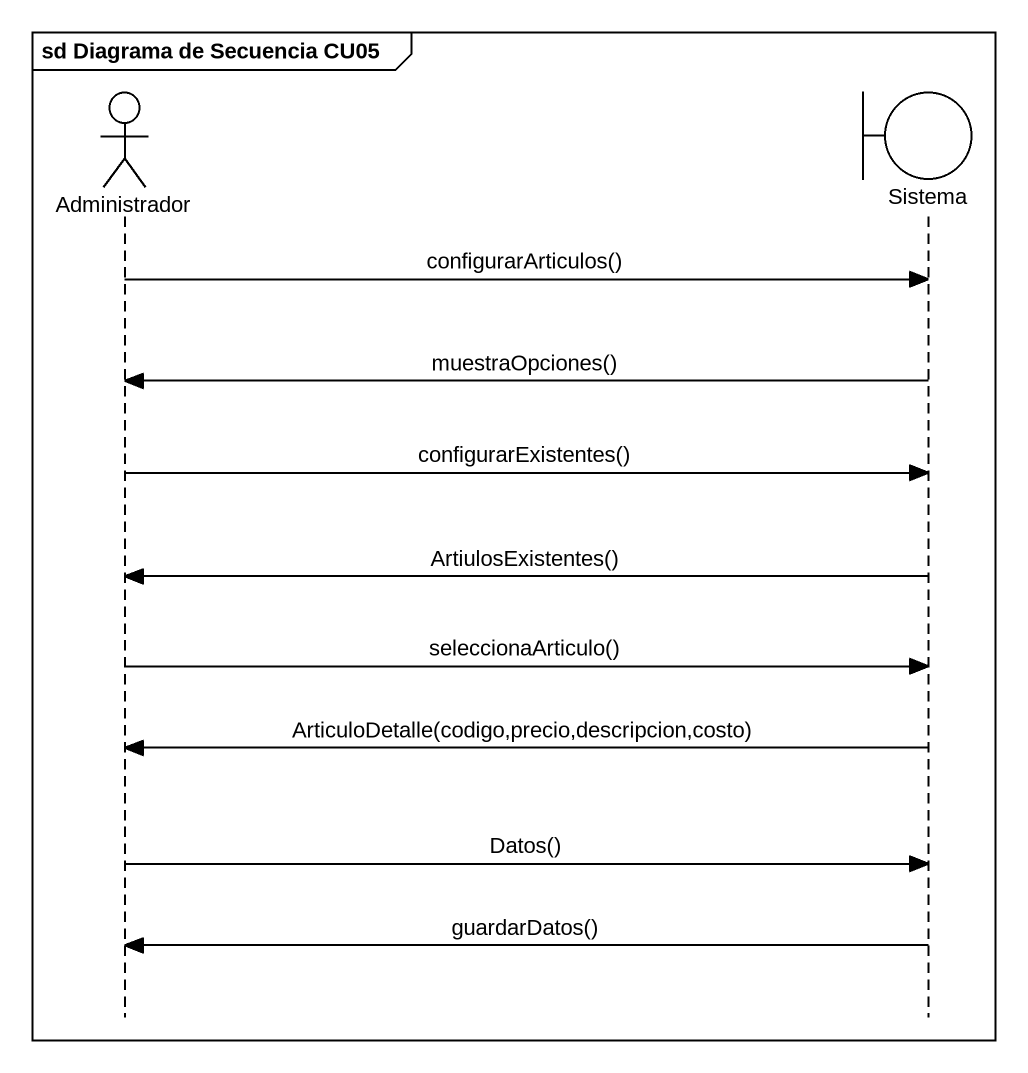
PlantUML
@startuml
mainframe sd Diagrama de Secuencia CU05
hide footbox
actor Administrador
boundary Sistema

Administrador -> Sistema : configurarArticulos()
Sistema -> Administrador : muestraOpciones()
Administrador -> Sistema : configurarExistentes()
Sistema -> Administrador : ArtiulosExistentes()
Administrador -> Sistema : seleccionaArticulo()
Sistema -> Administrador : ArticuloDetalle(codigo,precio,descripcion,costo)
Administrador -> Sistema : Datos()
Sistema -> Administrador : guardarDatos()
@enduml
